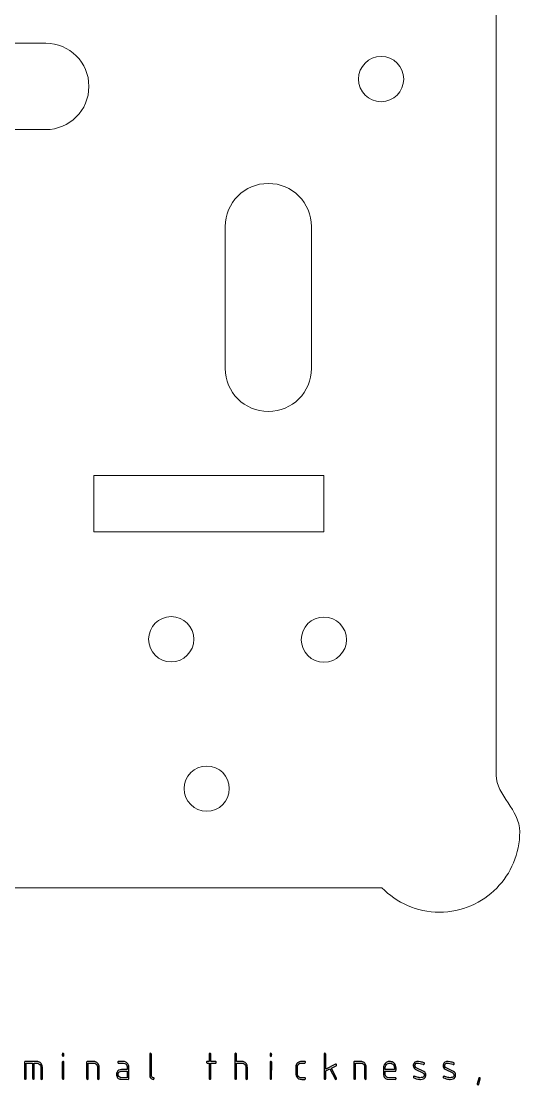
# Model space of a CAD drawing. Header units: inches. Extents: x -12 to 12, y -7.2 to 7.2.
# Drawn here: x 9.836 to 11.984, y -2.823 to 1.757 of the extents above; entities that cross this region are included whole.
import ezdxf

# ---------------------------------------------------------------- set-up
doc = ezdxf.new("R2010")
doc.units = ezdxf.units.IN
doc.header["$MEASUREMENT"] = 0
doc.layers.add('Layer 1', color=7, linetype='Continuous')

msp = doc.modelspace()

# ---------------------------------------------------------------- linework, layer by layer
at = {"layer": 'Layer 1', "lineweight": 20}
for points, knots in [([(8.3825, 6.4331), (8.3825, 6.4331), (7.3904, 5.441), (7.3904, 5.441), (7.3904, 5.441), (7.3904, 5.441), (7.3904, -0.9835), (7.3904, -0.9835), (7.3904, -0.9835), (7.3904, -0.9835), (8.2787, -1.8718), (8.2787, -1.8718), (8.2787, -1.8718), (8.332, -1.994), (8.454, -2.0796), (8.5959, -2.0796), (8.5959, -2.0796), (8.6928, -2.0796), (8.7803, -2.0397), (8.8431, -1.9755), (8.8431, -1.9755), (8.8431, -1.9755), (11.3898, -1.9749), (11.3898, -1.9749), (11.3898, -1.9749), (11.4526, -2.0395), (11.5404, -2.0796), (11.6375, -2.0796), (11.6375, -2.0796), (11.7342, -2.0796), (11.8215, -2.04), (11.8843, -1.9761), (11.8843, -1.9761), (11.9458, -1.9137), (11.9837, -1.828), (11.9837, -1.7335), (11.9837, -1.7335), (11.9837, -1.6381), (11.8831, -1.5776), (11.8826, -1.4892), (11.8826, -1.4892), (11.8826, -1.4892), (11.8825, -1.4891), (11.8825, -1.4891), (11.8825, -1.4891), (11.8825, -1.4891), (11.8825, 5.441), (11.8825, 5.441), (11.8825, 5.441), (11.8825, 5.441), (10.8903, 6.4331), (10.8903, 6.4331), (10.8903, 6.4331), (10.8903, 6.4331), (8.3825, 6.4331), (8.3825, 6.4331)], [0, 0, 0, 0, 0.066667, 0.066667, 0.066667, 0.066667, 0.133333, 0.133333, 0.133333, 0.133333, 0.2, 0.2, 0.2, 0.2, 0.266667, 0.266667, 0.266667, 0.266667, 0.333333, 0.333333, 0.333333, 0.333333, 0.4, 0.4, 0.4, 0.4, 0.466667, 0.466667, 0.466667, 0.466667, 0.533333, 0.533333, 0.533333, 0.533333, 0.6, 0.6, 0.6, 0.6, 0.666667, 0.666667, 0.666667, 0.666667, 0.733333, 0.733333, 0.733333, 0.733333, 0.8, 0.8, 0.8, 0.8, 0.866667, 0.866667, 0.866667, 0.866667, 1, 1, 1, 1]), ([(9.1454, 1.4765), (9.1454, 1.5795), (9.2285, 1.6625), (9.3315, 1.6625), (9.3315, 1.6625), (9.3315, 1.6625), (9.9415, 1.6625), (9.9415, 1.6625), (9.9415, 1.6625), (10.0445, 1.6625), (10.1276, 1.5795), (10.1276, 1.4765), (10.1276, 1.4765), (10.1276, 1.3735), (10.0445, 1.2905), (9.9415, 1.2905), (9.9415, 1.2905), (9.9415, 1.2905), (9.3315, 1.2905), (9.3315, 1.2905), (9.3315, 1.2905), (9.2285, 1.2905), (9.1454, 1.3735), (9.1454, 1.4765)], [0, 0, 0, 0, 0.142857, 0.142857, 0.142857, 0.142857, 0.285714, 0.285714, 0.285714, 0.285714, 0.428571, 0.428571, 0.428571, 0.428571, 0.571429, 0.571429, 0.571429, 0.571429, 0.714286, 0.714286, 0.714286, 0.714286, 1, 1, 1, 1]), ([(10.9006, 1.0585), (11.0036, 1.0585), (11.0867, 0.9754), (11.0867, 0.8724), (11.0867, 0.8724), (11.0867, 0.8724), (11.0867, 0.2623), (11.0867, 0.2623), (11.0867, 0.2623), (11.0867, 0.1593), (11.0036, 0.0763), (10.9006, 0.0763), (10.9006, 0.0763), (10.7976, 0.0763), (10.7146, 0.1593), (10.7146, 0.2623), (10.7146, 0.2623), (10.7146, 0.2623), (10.7146, 0.8724), (10.7146, 0.8724), (10.7146, 0.8724), (10.7146, 0.9754), (10.7976, 1.0585), (10.9006, 1.0585)], [0, 0, 0, 0, 0.142857, 0.142857, 0.142857, 0.142857, 0.285714, 0.285714, 0.285714, 0.285714, 0.428571, 0.428571, 0.428571, 0.428571, 0.571429, 0.571429, 0.571429, 0.571429, 0.714286, 0.714286, 0.714286, 0.714286, 1, 1, 1, 1]), ([(10.1484, -0.4419), (10.1484, -0.4419), (11.1404, -0.4419), (11.1404, -0.4419), (11.1404, -0.4419), (11.1404, -0.4419), (11.1404, -0.1997), (11.1404, -0.1997), (11.1404, -0.1997), (11.1404, -0.1997), (10.1484, -0.1997), (10.1484, -0.1997), (10.1484, -0.1997), (10.1484, -0.1997), (10.1484, -0.4419), (10.1484, -0.4419)], [0, 0, 0, 0, 0.2, 0.2, 0.2, 0.2, 0.4, 0.4, 0.4, 0.4, 0.6, 0.6, 0.6, 0.6, 1, 1, 1, 1])]:
    msp.add_open_spline(points, degree=3, knots=knots, dxfattribs=at)
at = {"layer": 'Layer 1', "lineweight": 15}
for points in [[(11.4839, 1.5079), (11.4839, 1.5618), (11.4402, 1.6054), (11.3866, 1.6054), (11.3866, 1.6054), (11.3326, 1.6054), (11.2891, 1.5618), (11.2891, 1.5079), (11.2891, 1.5079), (11.2891, 1.4542), (11.3326, 1.4106), (11.3866, 1.4106), (11.3866, 1.4106), (11.4402, 1.4106), (11.4839, 1.4542), (11.4839, 1.5079)], [(10.5797, -0.9044), (10.5797, -0.8506), (10.536, -0.807), (10.4822, -0.807), (10.4822, -0.807), (10.4284, -0.807), (10.3849, -0.8506), (10.3849, -0.9044), (10.3849, -0.9044), (10.3849, -0.9582), (10.4284, -1.0018), (10.4822, -1.0018), (10.4822, -1.0018), (10.536, -1.0018), (10.5797, -0.9582), (10.5797, -0.9044)], [(11.2375, -0.9062), (11.2375, -0.8523), (11.1938, -0.8088), (11.14, -0.8088), (11.14, -0.8088), (11.0862, -0.8088), (11.0427, -0.8523), (11.0427, -0.9062), (11.0427, -0.9062), (11.0427, -0.9599), (11.0862, -1.0035), (11.14, -1.0035), (11.14, -1.0035), (11.1938, -1.0035), (11.2375, -0.9599), (11.2375, -0.9062)], [(10.7326, -1.5478), (10.7326, -1.494), (10.6889, -1.4504), (10.6351, -1.4504), (10.6351, -1.4504), (10.5813, -1.4504), (10.5378, -1.494), (10.5378, -1.5478), (10.5378, -1.5478), (10.5378, -1.6015), (10.5813, -1.6451), (10.6351, -1.6451), (10.6351, -1.6451), (10.6889, -1.6451), (10.7326, -1.6016), (10.7326, -1.5478)]]:
    msp.add_open_spline(points, degree=3, knots=[0, 0, 0, 0, 0.2, 0.2, 0.2, 0.2, 0.4, 0.4, 0.4, 0.4, 0.6, 0.6, 0.6, 0.6, 1, 1, 1, 1], dxfattribs=at)
at = {"layer": 'Layer 1'}
for points, knots in [([(10.0198, -2.6895), (10.02, -2.6912), (10.0201, -2.6924), (10.0201, -2.6932), (10.0201, -2.6932), (10.02, -2.6943), (10.02, -2.6959), (10.02, -2.698), (10.02, -2.698), (10.0195, -2.6997), (10.0184, -2.7006), (10.0167, -2.7006), (10.0167, -2.7006), (10.016, -2.7006), (10.0153, -2.7004), (10.0147, -2.7001), (10.0147, -2.7001), (10.0137, -2.6991), (10.0131, -2.6976), (10.0131, -2.6954), (10.0131, -2.6954), (10.0131, -2.695), (10.0131, -2.6942), (10.0131, -2.693), (10.0131, -2.693), (10.0133, -2.6918), (10.0133, -2.6908), (10.0133, -2.69), (10.0133, -2.69), (10.0138, -2.6887), (10.0147, -2.6879), (10.0159, -2.6875), (10.0159, -2.6875), (10.0178, -2.6875), (10.0191, -2.6882), (10.0198, -2.6895)], [0, 0, 0, 0, 0.1, 0.1, 0.1, 0.1, 0.2, 0.2, 0.2, 0.2, 0.3, 0.3, 0.3, 0.3, 0.4, 0.4, 0.4, 0.4, 0.5, 0.5, 0.5, 0.5, 0.6, 0.6, 0.6, 0.6, 0.7, 0.7, 0.7, 0.7, 0.8, 0.8, 0.8, 0.8, 1, 1, 1, 1]), ([(10.3966, -2.6895), (10.3966, -2.6895), (10.3969, -2.6911), (10.3969, -2.6911), (10.3969, -2.6911), (10.3969, -2.6911), (10.3969, -2.7858), (10.3969, -2.7858), (10.3969, -2.7858), (10.3972, -2.7887), (10.3988, -2.7907), (10.4016, -2.7919), (10.4016, -2.7919), (10.402, -2.7922), (10.4033, -2.7925), (10.4053, -2.7927), (10.4053, -2.7927), (10.4069, -2.7929), (10.4079, -2.7936), (10.4082, -2.7948), (10.4082, -2.7948), (10.4084, -2.7955), (10.4086, -2.796), (10.4086, -2.7962), (10.4086, -2.7962), (10.4086, -2.7968), (10.4084, -2.7975), (10.4081, -2.7981), (10.4081, -2.7981), (10.4073, -2.799), (10.4065, -2.7995), (10.4055, -2.7997), (10.4055, -2.7997), (10.4002, -2.7997), (10.396, -2.7977), (10.3929, -2.7936), (10.3929, -2.7936), (10.3909, -2.791), (10.3899, -2.7872), (10.3899, -2.7825), (10.3899, -2.7825), (10.3899, -2.7825), (10.3899, -2.6903), (10.3899, -2.6903), (10.3899, -2.6903), (10.3902, -2.6889), (10.3912, -2.688), (10.3928, -2.6875), (10.3928, -2.6875), (10.3946, -2.6875), (10.3958, -2.6882), (10.3966, -2.6895)], [0, 0, 0, 0, 0.071429, 0.071429, 0.071429, 0.071429, 0.142857, 0.142857, 0.142857, 0.142857, 0.214286, 0.214286, 0.214286, 0.214286, 0.285714, 0.285714, 0.285714, 0.285714, 0.357143, 0.357143, 0.357143, 0.357143, 0.428571, 0.428571, 0.428571, 0.428571, 0.5, 0.5, 0.5, 0.5, 0.571429, 0.571429, 0.571429, 0.571429, 0.642857, 0.642857, 0.642857, 0.642857, 0.714286, 0.714286, 0.714286, 0.714286, 0.785714, 0.785714, 0.785714, 0.785714, 0.857143, 0.857143, 0.857143, 0.857143, 1, 1, 1, 1]), ([(10.6528, -2.6896), (10.6528, -2.6896), (10.6531, -2.6912), (10.6531, -2.6912), (10.6531, -2.6912), (10.6531, -2.6912), (10.6531, -2.7225), (10.6531, -2.7225), (10.6531, -2.7225), (10.6531, -2.7225), (10.6738, -2.7225), (10.6738, -2.7225), (10.6738, -2.7225), (10.6746, -2.7228), (10.6754, -2.7233), (10.676, -2.7243), (10.676, -2.7243), (10.6763, -2.725), (10.6763, -2.7255), (10.6763, -2.726), (10.6763, -2.726), (10.6763, -2.7276), (10.6756, -2.7288), (10.6739, -2.7295), (10.6739, -2.7295), (10.6739, -2.7295), (10.6531, -2.7295), (10.6531, -2.7295), (10.6531, -2.7295), (10.6531, -2.7295), (10.6531, -2.797), (10.6531, -2.797), (10.6531, -2.797), (10.6526, -2.7983), (10.6519, -2.7991), (10.651, -2.7994), (10.651, -2.7994), (10.6506, -2.7996), (10.6501, -2.7997), (10.6497, -2.7997), (10.6497, -2.7997), (10.6491, -2.7997), (10.6485, -2.7995), (10.6479, -2.7992), (10.6479, -2.7992), (10.6473, -2.7989), (10.6467, -2.7981), (10.6461, -2.797), (10.6461, -2.797), (10.6461, -2.797), (10.6461, -2.7295), (10.6461, -2.7295), (10.6461, -2.7295), (10.6461, -2.7295), (10.6366, -2.7295), (10.6366, -2.7295), (10.6366, -2.7295), (10.6356, -2.7291), (10.6349, -2.7285), (10.6346, -2.7277), (10.6346, -2.7277), (10.6346, -2.7277), (10.6346, -2.7262), (10.6346, -2.7262), (10.6346, -2.7262), (10.6346, -2.7249), (10.6349, -2.7239), (10.6355, -2.7232), (10.6355, -2.7232), (10.6355, -2.7232), (10.6371, -2.7225), (10.6371, -2.7225), (10.6371, -2.7225), (10.6371, -2.7225), (10.6461, -2.7225), (10.6461, -2.7225), (10.6461, -2.7225), (10.6461, -2.7225), (10.6461, -2.6903), (10.6461, -2.6903), (10.6461, -2.6903), (10.6464, -2.6889), (10.6473, -2.688), (10.6489, -2.6875), (10.6489, -2.6875), (10.6507, -2.6875), (10.652, -2.6882), (10.6528, -2.6896)], [0, 0, 0, 0, 0.043478, 0.043478, 0.043478, 0.043478, 0.086957, 0.086957, 0.086957, 0.086957, 0.130435, 0.130435, 0.130435, 0.130435, 0.173913, 0.173913, 0.173913, 0.173913, 0.217391, 0.217391, 0.217391, 0.217391, 0.26087, 0.26087, 0.26087, 0.26087, 0.304348, 0.304348, 0.304348, 0.304348, 0.347826, 0.347826, 0.347826, 0.347826, 0.391304, 0.391304, 0.391304, 0.391304, 0.434783, 0.434783, 0.434783, 0.434783, 0.478261, 0.478261, 0.478261, 0.478261, 0.521739, 0.521739, 0.521739, 0.521739, 0.565217, 0.565217, 0.565217, 0.565217, 0.608696, 0.608696, 0.608696, 0.608696, 0.652174, 0.652174, 0.652174, 0.652174, 0.695652, 0.695652, 0.695652, 0.695652, 0.73913, 0.73913, 0.73913, 0.73913, 0.782609, 0.782609, 0.782609, 0.782609, 0.826087, 0.826087, 0.826087, 0.826087, 0.869565, 0.869565, 0.869565, 0.869565, 0.913043, 0.913043, 0.913043, 0.913043, 1, 1, 1, 1]), ([(10.7633, -2.6896), (10.7633, -2.6896), (10.7636, -2.6909), (10.7636, -2.6909), (10.7636, -2.6909), (10.7636, -2.6909), (10.7636, -2.7225), (10.7636, -2.7225), (10.7636, -2.7225), (10.7636, -2.7225), (10.7891, -2.7225), (10.7891, -2.7225), (10.7891, -2.7225), (10.7934, -2.723), (10.7974, -2.7247), (10.8011, -2.7276), (10.8011, -2.7276), (10.8049, -2.7306), (10.8075, -2.7342), (10.8089, -2.7382), (10.8089, -2.7382), (10.8098, -2.7411), (10.8103, -2.7445), (10.8103, -2.7483), (10.8103, -2.7483), (10.8103, -2.7483), (10.8103, -2.7971), (10.8103, -2.7971), (10.8103, -2.7971), (10.81, -2.7988), (10.8088, -2.7997), (10.8067, -2.7997), (10.8067, -2.7997), (10.8063, -2.7997), (10.8059, -2.7996), (10.8054, -2.7994), (10.8054, -2.7994), (10.804, -2.799), (10.8033, -2.7975), (10.8033, -2.7951), (10.8033, -2.7951), (10.8033, -2.7951), (10.8033, -2.7933), (10.8033, -2.7933), (10.8033, -2.7933), (10.8033, -2.7933), (10.8033, -2.7444), (10.8033, -2.7444), (10.8033, -2.7444), (10.803, -2.7415), (10.8018, -2.7388), (10.7998, -2.7362), (10.7998, -2.7362), (10.7978, -2.7336), (10.7954, -2.7317), (10.7926, -2.7306), (10.7926, -2.7306), (10.7907, -2.7299), (10.7881, -2.7295), (10.7849, -2.7295), (10.7849, -2.7295), (10.7849, -2.7295), (10.7636, -2.7295), (10.7636, -2.7295), (10.7636, -2.7295), (10.7636, -2.7295), (10.7636, -2.7973), (10.7636, -2.7973), (10.7636, -2.7973), (10.7633, -2.7987), (10.7623, -2.7995), (10.7607, -2.7997), (10.7607, -2.7997), (10.7596, -2.7997), (10.7587, -2.7994), (10.7579, -2.7987), (10.7579, -2.7987), (10.7571, -2.798), (10.7566, -2.7962), (10.7566, -2.7933), (10.7566, -2.7933), (10.7566, -2.7933), (10.7566, -2.6903), (10.7566, -2.6903), (10.7566, -2.6903), (10.7569, -2.6893), (10.7574, -2.6885), (10.7584, -2.688), (10.7584, -2.688), (10.7589, -2.6877), (10.7594, -2.6875), (10.7601, -2.6875), (10.7601, -2.6875), (10.7615, -2.6875), (10.7626, -2.6882), (10.7633, -2.6896)], [0, 0, 0, 0, 0.04, 0.04, 0.04, 0.04, 0.08, 0.08, 0.08, 0.08, 0.12, 0.12, 0.12, 0.12, 0.16, 0.16, 0.16, 0.16, 0.2, 0.2, 0.2, 0.2, 0.24, 0.24, 0.24, 0.24, 0.28, 0.28, 0.28, 0.28, 0.32, 0.32, 0.32, 0.32, 0.36, 0.36, 0.36, 0.36, 0.4, 0.4, 0.4, 0.4, 0.44, 0.44, 0.44, 0.44, 0.48, 0.48, 0.48, 0.48, 0.52, 0.52, 0.52, 0.52, 0.56, 0.56, 0.56, 0.56, 0.6, 0.6, 0.6, 0.6, 0.64, 0.64, 0.64, 0.64, 0.68, 0.68, 0.68, 0.68, 0.72, 0.72, 0.72, 0.72, 0.76, 0.76, 0.76, 0.76, 0.8, 0.8, 0.8, 0.8, 0.84, 0.84, 0.84, 0.84, 0.88, 0.88, 0.88, 0.88, 0.92, 0.92, 0.92, 0.92, 1, 1, 1, 1]), ([(10.9148, -2.6895), (10.9149, -2.6912), (10.9151, -2.6924), (10.9151, -2.6932), (10.9151, -2.6932), (10.9149, -2.6943), (10.9149, -2.6959), (10.9149, -2.698), (10.9149, -2.698), (10.9144, -2.6997), (10.9133, -2.7006), (10.9116, -2.7006), (10.9116, -2.7006), (10.9109, -2.7006), (10.9102, -2.7004), (10.9096, -2.7001), (10.9096, -2.7001), (10.9086, -2.6991), (10.9081, -2.6976), (10.9081, -2.6954), (10.9081, -2.6954), (10.908, -2.695), (10.908, -2.6942), (10.9081, -2.693), (10.9081, -2.693), (10.9082, -2.6918), (10.9082, -2.6908), (10.9082, -2.69), (10.9082, -2.69), (10.9087, -2.6887), (10.9096, -2.6879), (10.9109, -2.6875), (10.9109, -2.6875), (10.9127, -2.6875), (10.914, -2.6882), (10.9148, -2.6895)], [0, 0, 0, 0, 0.1, 0.1, 0.1, 0.1, 0.2, 0.2, 0.2, 0.2, 0.3, 0.3, 0.3, 0.3, 0.4, 0.4, 0.4, 0.4, 0.5, 0.5, 0.5, 0.5, 0.6, 0.6, 0.6, 0.6, 0.7, 0.7, 0.7, 0.7, 0.8, 0.8, 0.8, 0.8, 1, 1, 1, 1]), ([(11.1476, -2.6894), (11.1476, -2.6894), (11.1479, -2.6907), (11.1479, -2.6907), (11.1479, -2.6907), (11.1479, -2.6907), (11.1479, -2.7553), (11.1479, -2.7553), (11.1479, -2.7553), (11.1479, -2.7553), (11.1903, -2.7343), (11.1903, -2.7343), (11.1903, -2.7343), (11.1918, -2.7343), (11.1929, -2.7346), (11.1936, -2.7353), (11.1936, -2.7353), (11.1943, -2.736), (11.1946, -2.737), (11.1946, -2.7382), (11.1946, -2.7382), (11.1944, -2.7395), (11.1939, -2.7404), (11.1931, -2.7408), (11.1931, -2.7408), (11.1931, -2.7408), (11.1726, -2.7512), (11.1726, -2.7512), (11.1726, -2.7512), (11.1726, -2.7512), (11.1946, -2.7954), (11.1946, -2.7954), (11.1946, -2.7954), (11.1946, -2.7969), (11.1943, -2.798), (11.1936, -2.7987), (11.1936, -2.7987), (11.1929, -2.7994), (11.1919, -2.7997), (11.1906, -2.7997), (11.1906, -2.7997), (11.1894, -2.7995), (11.1885, -2.799), (11.1881, -2.7981), (11.1881, -2.7981), (11.1881, -2.7981), (11.1663, -2.7542), (11.1663, -2.7542), (11.1663, -2.7542), (11.1663, -2.7542), (11.1479, -2.7635), (11.1479, -2.7635), (11.1479, -2.7635), (11.1479, -2.7635), (11.1479, -2.7971), (11.1479, -2.7971), (11.1479, -2.7971), (11.1478, -2.7978), (11.1473, -2.7985), (11.1463, -2.7992), (11.1463, -2.7992), (11.1457, -2.7995), (11.145, -2.7997), (11.1442, -2.7997), (11.1442, -2.7997), (11.1439, -2.7997), (11.1435, -2.7996), (11.1431, -2.7994), (11.1431, -2.7994), (11.1416, -2.7988), (11.1409, -2.7968), (11.1409, -2.7933), (11.1409, -2.7933), (11.1409, -2.7933), (11.1409, -2.6903), (11.1409, -2.6903), (11.1409, -2.6903), (11.1411, -2.6893), (11.1417, -2.6885), (11.1427, -2.688), (11.1427, -2.688), (11.1431, -2.6877), (11.1437, -2.6875), (11.1443, -2.6875), (11.1443, -2.6875), (11.1458, -2.6875), (11.1469, -2.6882), (11.1476, -2.6894)], [0, 0, 0, 0, 0.043478, 0.043478, 0.043478, 0.043478, 0.086957, 0.086957, 0.086957, 0.086957, 0.130435, 0.130435, 0.130435, 0.130435, 0.173913, 0.173913, 0.173913, 0.173913, 0.217391, 0.217391, 0.217391, 0.217391, 0.26087, 0.26087, 0.26087, 0.26087, 0.304348, 0.304348, 0.304348, 0.304348, 0.347826, 0.347826, 0.347826, 0.347826, 0.391304, 0.391304, 0.391304, 0.391304, 0.434783, 0.434783, 0.434783, 0.434783, 0.478261, 0.478261, 0.478261, 0.478261, 0.521739, 0.521739, 0.521739, 0.521739, 0.565217, 0.565217, 0.565217, 0.565217, 0.608696, 0.608696, 0.608696, 0.608696, 0.652174, 0.652174, 0.652174, 0.652174, 0.695652, 0.695652, 0.695652, 0.695652, 0.73913, 0.73913, 0.73913, 0.73913, 0.782609, 0.782609, 0.782609, 0.782609, 0.826087, 0.826087, 0.826087, 0.826087, 0.869565, 0.869565, 0.869565, 0.869565, 0.913043, 0.913043, 0.913043, 0.913043, 1, 1, 1, 1]), ([(9.905, -2.7227), (9.9093, -2.7227), (9.9133, -2.7241), (9.9171, -2.7269), (9.9171, -2.7269), (9.9209, -2.7298), (9.9236, -2.7333), (9.9253, -2.7374), (9.9253, -2.7374), (9.9265, -2.7403), (9.9271, -2.7435), (9.9271, -2.7471), (9.9271, -2.7471), (9.9271, -2.7471), (9.9271, -2.797), (9.9271, -2.797), (9.9271, -2.797), (9.9264, -2.7988), (9.9252, -2.7997), (9.9234, -2.7997), (9.9234, -2.7997), (9.9216, -2.7997), (9.9206, -2.799), (9.9204, -2.7976), (9.9204, -2.7976), (9.9204, -2.7976), (9.9201, -2.7959), (9.9201, -2.7959), (9.9201, -2.7959), (9.9201, -2.7959), (9.9201, -2.7448), (9.9201, -2.7448), (9.9201, -2.7448), (9.9201, -2.7417), (9.9188, -2.7387), (9.9164, -2.7359), (9.9164, -2.7359), (9.9139, -2.7331), (9.9111, -2.7313), (9.9079, -2.7305), (9.9079, -2.7305), (9.9061, -2.73), (9.9038, -2.7297), (9.9012, -2.7297), (9.9012, -2.7297), (9.9005, -2.7297), (9.8995, -2.7297), (9.8981, -2.7297), (9.8981, -2.7297), (9.8968, -2.7297), (9.8957, -2.7297), (9.895, -2.7297), (9.895, -2.7297), (9.8938, -2.7297), (9.8929, -2.7297), (9.8922, -2.7297), (9.8922, -2.7297), (9.8922, -2.7297), (9.8922, -2.7975), (9.8922, -2.7975), (9.8922, -2.7975), (9.8917, -2.7988), (9.8907, -2.7995), (9.8893, -2.7997), (9.8893, -2.7997), (9.888, -2.7997), (9.887, -2.7994), (9.8863, -2.7987), (9.8863, -2.7987), (9.8856, -2.7981), (9.8852, -2.7969), (9.8852, -2.7952), (9.8852, -2.7952), (9.8852, -2.7952), (9.8852, -2.7297), (9.8852, -2.7297), (9.8852, -2.7297), (9.8852, -2.7297), (9.8571, -2.7297), (9.8571, -2.7297), (9.8571, -2.7297), (9.8571, -2.7297), (9.8571, -2.797), (9.8571, -2.797), (9.8571, -2.797), (9.8568, -2.7981), (9.8563, -2.7989), (9.8553, -2.7992), (9.8553, -2.7992), (9.8548, -2.7995), (9.8542, -2.7997), (9.8536, -2.7997), (9.8536, -2.7997), (9.852, -2.7997), (9.8509, -2.799), (9.8504, -2.7976), (9.8504, -2.7976), (9.8504, -2.7976), (9.8501, -2.7959), (9.8501, -2.7959), (9.8501, -2.7959), (9.8501, -2.7959), (9.8501, -2.7251), (9.8501, -2.7251), (9.8501, -2.7251), (9.8507, -2.7235), (9.8517, -2.7227), (9.8531, -2.7227), (9.8531, -2.7227), (9.8531, -2.7227), (9.905, -2.7227), (9.905, -2.7227)], [0, 0, 0, 0, 0.034483, 0.034483, 0.034483, 0.034483, 0.068966, 0.068966, 0.068966, 0.068966, 0.103448, 0.103448, 0.103448, 0.103448, 0.137931, 0.137931, 0.137931, 0.137931, 0.172414, 0.172414, 0.172414, 0.172414, 0.206897, 0.206897, 0.206897, 0.206897, 0.241379, 0.241379, 0.241379, 0.241379, 0.275862, 0.275862, 0.275862, 0.275862, 0.310345, 0.310345, 0.310345, 0.310345, 0.344828, 0.344828, 0.344828, 0.344828, 0.37931, 0.37931, 0.37931, 0.37931, 0.413793, 0.413793, 0.413793, 0.413793, 0.448276, 0.448276, 0.448276, 0.448276, 0.482759, 0.482759, 0.482759, 0.482759, 0.517241, 0.517241, 0.517241, 0.517241, 0.551724, 0.551724, 0.551724, 0.551724, 0.586207, 0.586207, 0.586207, 0.586207, 0.62069, 0.62069, 0.62069, 0.62069, 0.655172, 0.655172, 0.655172, 0.655172, 0.689655, 0.689655, 0.689655, 0.689655, 0.724138, 0.724138, 0.724138, 0.724138, 0.758621, 0.758621, 0.758621, 0.758621, 0.793103, 0.793103, 0.793103, 0.793103, 0.827586, 0.827586, 0.827586, 0.827586, 0.862069, 0.862069, 0.862069, 0.862069, 0.896552, 0.896552, 0.896552, 0.896552, 0.931034, 0.931034, 0.931034, 0.931034, 1, 1, 1, 1]), ([(10.0197, -2.7241), (10.0197, -2.7241), (10.0201, -2.7254), (10.0201, -2.7254), (10.0201, -2.7254), (10.0201, -2.7254), (10.02, -2.7971), (10.02, -2.7971), (10.02, -2.7971), (10.0199, -2.7978), (10.0193, -2.7985), (10.0184, -2.7992), (10.0184, -2.7992), (10.0178, -2.7995), (10.0171, -2.7997), (10.0165, -2.7997), (10.0165, -2.7997), (10.0161, -2.7997), (10.0156, -2.7996), (10.0152, -2.7994), (10.0152, -2.7994), (10.0138, -2.799), (10.0131, -2.7975), (10.0131, -2.7951), (10.0131, -2.7951), (10.0131, -2.7951), (10.0131, -2.7253), (10.0131, -2.7253), (10.0131, -2.7253), (10.0134, -2.7242), (10.014, -2.7234), (10.0151, -2.7229), (10.0151, -2.7229), (10.0157, -2.7226), (10.0162, -2.7225), (10.0165, -2.7225), (10.0165, -2.7225), (10.0181, -2.7228), (10.0191, -2.7233), (10.0197, -2.7241)], [0, 0, 0, 0, 0.090909, 0.090909, 0.090909, 0.090909, 0.181818, 0.181818, 0.181818, 0.181818, 0.272727, 0.272727, 0.272727, 0.272727, 0.363636, 0.363636, 0.363636, 0.363636, 0.454545, 0.454545, 0.454545, 0.454545, 0.545455, 0.545455, 0.545455, 0.545455, 0.636364, 0.636364, 0.636364, 0.636364, 0.727273, 0.727273, 0.727273, 0.727273, 0.818182, 0.818182, 0.818182, 0.818182, 1, 1, 1, 1]), ([(10.1495, -2.7227), (10.1539, -2.7227), (10.158, -2.7242), (10.162, -2.7273), (10.162, -2.7273), (10.1659, -2.7303), (10.1686, -2.734), (10.1701, -2.7383), (10.1701, -2.7383), (10.1711, -2.7411), (10.1716, -2.7445), (10.1716, -2.7484), (10.1716, -2.7484), (10.1716, -2.7484), (10.1716, -2.7971), (10.1716, -2.7971), (10.1716, -2.7971), (10.1712, -2.7988), (10.17, -2.7997), (10.168, -2.7997), (10.168, -2.7997), (10.1675, -2.7997), (10.1671, -2.7996), (10.1667, -2.7994), (10.1667, -2.7994), (10.1653, -2.799), (10.1646, -2.7975), (10.1646, -2.7951), (10.1646, -2.7951), (10.1646, -2.7951), (10.1646, -2.7933), (10.1646, -2.7933), (10.1646, -2.7933), (10.1646, -2.7933), (10.1646, -2.7444), (10.1646, -2.7444), (10.1646, -2.7444), (10.1643, -2.7415), (10.1631, -2.7388), (10.161, -2.7362), (10.161, -2.7362), (10.159, -2.7336), (10.1566, -2.7317), (10.1538, -2.7306), (10.1538, -2.7306), (10.1519, -2.7299), (10.1494, -2.7295), (10.1462, -2.7295), (10.1462, -2.7295), (10.1462, -2.7295), (10.1249, -2.7295), (10.1249, -2.7295), (10.1249, -2.7295), (10.1249, -2.7295), (10.1249, -2.7973), (10.1249, -2.7973), (10.1249, -2.7973), (10.1246, -2.7987), (10.1236, -2.7995), (10.122, -2.7997), (10.122, -2.7997), (10.1209, -2.7997), (10.1199, -2.7994), (10.1191, -2.7987), (10.1191, -2.7987), (10.1183, -2.798), (10.1179, -2.7962), (10.1179, -2.7933), (10.1179, -2.7933), (10.1179, -2.7933), (10.1179, -2.7253), (10.1179, -2.7253), (10.1179, -2.7253), (10.1181, -2.7242), (10.1188, -2.7234), (10.1198, -2.7229), (10.1198, -2.7229), (10.1198, -2.7229), (10.1209, -2.7225), (10.1209, -2.7225), (10.1209, -2.7225), (10.1209, -2.7225), (10.1495, -2.7227), (10.1495, -2.7227)], [0, 0, 0, 0, 0.045455, 0.045455, 0.045455, 0.045455, 0.090909, 0.090909, 0.090909, 0.090909, 0.136364, 0.136364, 0.136364, 0.136364, 0.181818, 0.181818, 0.181818, 0.181818, 0.227273, 0.227273, 0.227273, 0.227273, 0.272727, 0.272727, 0.272727, 0.272727, 0.318182, 0.318182, 0.318182, 0.318182, 0.363636, 0.363636, 0.363636, 0.363636, 0.409091, 0.409091, 0.409091, 0.409091, 0.454545, 0.454545, 0.454545, 0.454545, 0.5, 0.5, 0.5, 0.5, 0.545455, 0.545455, 0.545455, 0.545455, 0.590909, 0.590909, 0.590909, 0.590909, 0.636364, 0.636364, 0.636364, 0.636364, 0.681818, 0.681818, 0.681818, 0.681818, 0.727273, 0.727273, 0.727273, 0.727273, 0.772727, 0.772727, 0.772727, 0.772727, 0.818182, 0.818182, 0.818182, 0.818182, 0.863636, 0.863636, 0.863636, 0.863636, 0.909091, 0.909091, 0.909091, 0.909091, 1, 1, 1, 1]), ([(10.2777, -2.7227), (10.2822, -2.7227), (10.2864, -2.7243), (10.2903, -2.7275), (10.2903, -2.7275), (10.2942, -2.7307), (10.2968, -2.7345), (10.2982, -2.739), (10.2982, -2.739), (10.2991, -2.7416), (10.2995, -2.7448), (10.2995, -2.7484), (10.2995, -2.7484), (10.2995, -2.7484), (10.2995, -2.7971), (10.2995, -2.7971), (10.2995, -2.7971), (10.2992, -2.7981), (10.2986, -2.7988), (10.2977, -2.7994), (10.2977, -2.7994), (10.2977, -2.7994), (10.2964, -2.7997), (10.2964, -2.7997), (10.2964, -2.7997), (10.2964, -2.7997), (10.2648, -2.7995), (10.2648, -2.7995), (10.2648, -2.7995), (10.2594, -2.799), (10.255, -2.7967), (10.2514, -2.7927), (10.2514, -2.7927), (10.2478, -2.7886), (10.246, -2.784), (10.246, -2.7786), (10.246, -2.7786), (10.246, -2.7748), (10.2469, -2.7713), (10.2488, -2.7681), (10.2488, -2.7681), (10.253, -2.7612), (10.2592, -2.7577), (10.2675, -2.7577), (10.2675, -2.7577), (10.2675, -2.7577), (10.2925, -2.7577), (10.2925, -2.7577), (10.2925, -2.7577), (10.2925, -2.7577), (10.2925, -2.7493), (10.2925, -2.7493), (10.2925, -2.7493), (10.2925, -2.7425), (10.2908, -2.7376), (10.2875, -2.7346), (10.2875, -2.7346), (10.2839, -2.7313), (10.2803, -2.7297), (10.2766, -2.7297), (10.2766, -2.7297), (10.2766, -2.7297), (10.2544, -2.7297), (10.2544, -2.7297), (10.2544, -2.7297), (10.2535, -2.7294), (10.2528, -2.7288), (10.2524, -2.7281), (10.2524, -2.7281), (10.2521, -2.7273), (10.2519, -2.7267), (10.2519, -2.7263), (10.2519, -2.7263), (10.2519, -2.7253), (10.2521, -2.7245), (10.2527, -2.7237), (10.2527, -2.7237), (10.2532, -2.7233), (10.254, -2.7229), (10.2551, -2.7227), (10.2551, -2.7227), (10.2551, -2.7227), (10.2777, -2.7227), (10.2777, -2.7227)], [0, 0, 0, 0, 0.045455, 0.045455, 0.045455, 0.045455, 0.090909, 0.090909, 0.090909, 0.090909, 0.136364, 0.136364, 0.136364, 0.136364, 0.181818, 0.181818, 0.181818, 0.181818, 0.227273, 0.227273, 0.227273, 0.227273, 0.272727, 0.272727, 0.272727, 0.272727, 0.318182, 0.318182, 0.318182, 0.318182, 0.363636, 0.363636, 0.363636, 0.363636, 0.409091, 0.409091, 0.409091, 0.409091, 0.454545, 0.454545, 0.454545, 0.454545, 0.5, 0.5, 0.5, 0.5, 0.545455, 0.545455, 0.545455, 0.545455, 0.590909, 0.590909, 0.590909, 0.590909, 0.636364, 0.636364, 0.636364, 0.636364, 0.681818, 0.681818, 0.681818, 0.681818, 0.727273, 0.727273, 0.727273, 0.727273, 0.772727, 0.772727, 0.772727, 0.772727, 0.818182, 0.818182, 0.818182, 0.818182, 0.863636, 0.863636, 0.863636, 0.863636, 0.909091, 0.909091, 0.909091, 0.909091, 1, 1, 1, 1]), ([(10.9146, -2.7241), (10.9146, -2.7241), (10.9151, -2.7254), (10.9151, -2.7254), (10.9151, -2.7254), (10.9151, -2.7254), (10.9149, -2.7971), (10.9149, -2.7971), (10.9149, -2.7971), (10.9148, -2.7978), (10.9143, -2.7985), (10.9133, -2.7992), (10.9133, -2.7992), (10.9127, -2.7995), (10.912, -2.7997), (10.9114, -2.7997), (10.9114, -2.7997), (10.911, -2.7997), (10.9106, -2.7996), (10.9101, -2.7994), (10.9101, -2.7994), (10.9088, -2.799), (10.9081, -2.7975), (10.9081, -2.7951), (10.9081, -2.7951), (10.9081, -2.7951), (10.9081, -2.7253), (10.9081, -2.7253), (10.9081, -2.7253), (10.9083, -2.7242), (10.9089, -2.7234), (10.91, -2.7229), (10.91, -2.7229), (10.9106, -2.7226), (10.9111, -2.7225), (10.9114, -2.7225), (10.9114, -2.7225), (10.913, -2.7228), (10.9141, -2.7233), (10.9146, -2.7241)], [0, 0, 0, 0, 0.090909, 0.090909, 0.090909, 0.090909, 0.181818, 0.181818, 0.181818, 0.181818, 0.272727, 0.272727, 0.272727, 0.272727, 0.363636, 0.363636, 0.363636, 0.363636, 0.454545, 0.454545, 0.454545, 0.454545, 0.545455, 0.545455, 0.545455, 0.545455, 0.636364, 0.636364, 0.636364, 0.636364, 0.727273, 0.727273, 0.727273, 0.727273, 0.818182, 0.818182, 0.818182, 0.818182, 1, 1, 1, 1]), ([(11.058, -2.7225), (11.0589, -2.7228), (11.0596, -2.7233), (11.0603, -2.7243), (11.0603, -2.7243), (11.0605, -2.725), (11.0606, -2.7255), (11.0606, -2.726), (11.0606, -2.726), (11.0606, -2.7276), (11.0598, -2.7288), (11.0582, -2.7295), (11.0582, -2.7295), (11.0582, -2.7295), (11.0407, -2.7295), (11.0407, -2.7295), (11.0407, -2.7295), (11.0378, -2.7295), (11.035, -2.7306), (11.0323, -2.7329), (11.0323, -2.7329), (11.0297, -2.7351), (11.0278, -2.7377), (11.0268, -2.7406), (11.0268, -2.7406), (11.0268, -2.7406), (11.0258, -2.7448), (11.0258, -2.7448), (11.0258, -2.7448), (11.0258, -2.7448), (11.0258, -2.778), (11.0258, -2.778), (11.0258, -2.778), (11.0261, -2.781), (11.0274, -2.7838), (11.0295, -2.7865), (11.0295, -2.7865), (11.0316, -2.7893), (11.0341, -2.791), (11.0368, -2.7917), (11.0368, -2.7917), (11.0368, -2.7917), (11.0405, -2.7927), (11.0405, -2.7927), (11.0405, -2.7927), (11.0405, -2.7927), (11.058, -2.7927), (11.058, -2.7927), (11.058, -2.7927), (11.0589, -2.7929), (11.0596, -2.7935), (11.0603, -2.7945), (11.0603, -2.7945), (11.0605, -2.7951), (11.0606, -2.7957), (11.0606, -2.7963), (11.0606, -2.7963), (11.0606, -2.7966), (11.0605, -2.7972), (11.0603, -2.7981), (11.0603, -2.7981), (11.0601, -2.7985), (11.0594, -2.7991), (11.0582, -2.7997), (11.0582, -2.7997), (11.0574, -2.7997), (11.0564, -2.7997), (11.0552, -2.7997), (11.0552, -2.7997), (11.054, -2.7997), (11.0522, -2.7997), (11.0498, -2.7997), (11.0498, -2.7997), (11.0474, -2.7997), (11.0456, -2.7997), (11.0445, -2.7997), (11.0445, -2.7997), (11.0393, -2.7997), (11.0349, -2.7987), (11.0313, -2.7968), (11.0313, -2.7968), (11.024, -2.7928), (11.0199, -2.7868), (11.0188, -2.7789), (11.0188, -2.7789), (11.0188, -2.7789), (11.0188, -2.7697), (11.0188, -2.7697), (11.0188, -2.7697), (11.0188, -2.7697), (11.0188, -2.744), (11.0188, -2.744), (11.0188, -2.744), (11.0188, -2.7397), (11.0204, -2.7356), (11.0236, -2.7318), (11.0236, -2.7318), (11.0268, -2.728), (11.0305, -2.7254), (11.0348, -2.724), (11.0348, -2.724), (11.0378, -2.723), (11.0416, -2.7225), (11.0459, -2.7225), (11.0459, -2.7225), (11.0471, -2.7225), (11.0488, -2.7225), (11.051, -2.7225), (11.051, -2.7225), (11.0533, -2.7225), (11.0549, -2.7225), (11.056, -2.7225), (11.056, -2.7225), (11.056, -2.7225), (11.058, -2.7225), (11.058, -2.7225)], [0, 0, 0, 0, 0.033333, 0.033333, 0.033333, 0.033333, 0.066667, 0.066667, 0.066667, 0.066667, 0.1, 0.1, 0.1, 0.1, 0.133333, 0.133333, 0.133333, 0.133333, 0.166667, 0.166667, 0.166667, 0.166667, 0.2, 0.2, 0.2, 0.2, 0.233333, 0.233333, 0.233333, 0.233333, 0.266667, 0.266667, 0.266667, 0.266667, 0.3, 0.3, 0.3, 0.3, 0.333333, 0.333333, 0.333333, 0.333333, 0.366667, 0.366667, 0.366667, 0.366667, 0.4, 0.4, 0.4, 0.4, 0.433333, 0.433333, 0.433333, 0.433333, 0.466667, 0.466667, 0.466667, 0.466667, 0.5, 0.5, 0.5, 0.5, 0.533333, 0.533333, 0.533333, 0.533333, 0.566667, 0.566667, 0.566667, 0.566667, 0.6, 0.6, 0.6, 0.6, 0.633333, 0.633333, 0.633333, 0.633333, 0.666667, 0.666667, 0.666667, 0.666667, 0.7, 0.7, 0.7, 0.7, 0.733333, 0.733333, 0.733333, 0.733333, 0.766667, 0.766667, 0.766667, 0.766667, 0.8, 0.8, 0.8, 0.8, 0.833333, 0.833333, 0.833333, 0.833333, 0.866667, 0.866667, 0.866667, 0.866667, 0.9, 0.9, 0.9, 0.9, 0.933333, 0.933333, 0.933333, 0.933333, 1, 1, 1, 1]), ([(11.3006, -2.7227), (11.305, -2.7227), (11.3091, -2.7242), (11.3131, -2.7273), (11.3131, -2.7273), (11.317, -2.7303), (11.3197, -2.734), (11.3212, -2.7383), (11.3212, -2.7383), (11.3222, -2.7411), (11.3226, -2.7445), (11.3226, -2.7484), (11.3226, -2.7484), (11.3226, -2.7484), (11.3226, -2.7971), (11.3226, -2.7971), (11.3226, -2.7971), (11.3223, -2.7988), (11.3211, -2.7997), (11.3191, -2.7997), (11.3191, -2.7997), (11.3186, -2.7997), (11.3182, -2.7996), (11.3178, -2.7994), (11.3178, -2.7994), (11.3163, -2.799), (11.3156, -2.7975), (11.3156, -2.7951), (11.3156, -2.7951), (11.3156, -2.7951), (11.3156, -2.7933), (11.3156, -2.7933), (11.3156, -2.7933), (11.3156, -2.7933), (11.3156, -2.7444), (11.3156, -2.7444), (11.3156, -2.7444), (11.3153, -2.7415), (11.3141, -2.7388), (11.3121, -2.7362), (11.3121, -2.7362), (11.3101, -2.7336), (11.3077, -2.7317), (11.3049, -2.7306), (11.3049, -2.7306), (11.303, -2.7299), (11.3004, -2.7295), (11.2973, -2.7295), (11.2973, -2.7295), (11.2973, -2.7295), (11.276, -2.7295), (11.276, -2.7295), (11.276, -2.7295), (11.276, -2.7295), (11.276, -2.7973), (11.276, -2.7973), (11.276, -2.7973), (11.2756, -2.7987), (11.2747, -2.7995), (11.2731, -2.7997), (11.2731, -2.7997), (11.2719, -2.7997), (11.271, -2.7994), (11.2702, -2.7987), (11.2702, -2.7987), (11.2694, -2.798), (11.269, -2.7962), (11.269, -2.7933), (11.269, -2.7933), (11.269, -2.7933), (11.269, -2.7253), (11.269, -2.7253), (11.269, -2.7253), (11.2692, -2.7242), (11.2698, -2.7234), (11.2709, -2.7229), (11.2709, -2.7229), (11.2709, -2.7229), (11.272, -2.7225), (11.272, -2.7225), (11.272, -2.7225), (11.272, -2.7225), (11.3006, -2.7227), (11.3006, -2.7227)], [0, 0, 0, 0, 0.045455, 0.045455, 0.045455, 0.045455, 0.090909, 0.090909, 0.090909, 0.090909, 0.136364, 0.136364, 0.136364, 0.136364, 0.181818, 0.181818, 0.181818, 0.181818, 0.227273, 0.227273, 0.227273, 0.227273, 0.272727, 0.272727, 0.272727, 0.272727, 0.318182, 0.318182, 0.318182, 0.318182, 0.363636, 0.363636, 0.363636, 0.363636, 0.409091, 0.409091, 0.409091, 0.409091, 0.454545, 0.454545, 0.454545, 0.454545, 0.5, 0.5, 0.5, 0.5, 0.545455, 0.545455, 0.545455, 0.545455, 0.590909, 0.590909, 0.590909, 0.590909, 0.636364, 0.636364, 0.636364, 0.636364, 0.681818, 0.681818, 0.681818, 0.681818, 0.727273, 0.727273, 0.727273, 0.727273, 0.772727, 0.772727, 0.772727, 0.772727, 0.818182, 0.818182, 0.818182, 0.818182, 0.863636, 0.863636, 0.863636, 0.863636, 0.909091, 0.909091, 0.909091, 0.909091, 1, 1, 1, 1]), ([(11.4488, -2.7388), (11.4501, -2.7421), (11.4508, -2.7462), (11.4508, -2.7511), (11.4508, -2.7511), (11.4508, -2.752), (11.4508, -2.7534), (11.4506, -2.7553), (11.4506, -2.7553), (11.4507, -2.7571), (11.4507, -2.7585), (11.4507, -2.7594), (11.4507, -2.7594), (11.4507, -2.7594), (11.4506, -2.7618), (11.4506, -2.7618), (11.4506, -2.7618), (11.4504, -2.763), (11.45, -2.7638), (11.4492, -2.7642), (11.4492, -2.7642), (11.4492, -2.7642), (11.4476, -2.7647), (11.4476, -2.7647), (11.4476, -2.7647), (11.4476, -2.7647), (11.4042, -2.7647), (11.4042, -2.7647), (11.4042, -2.7647), (11.4042, -2.7647), (11.4042, -2.7676), (11.4042, -2.7676), (11.4042, -2.7676), (11.4042, -2.7684), (11.4042, -2.7698), (11.4042, -2.7718), (11.4042, -2.7718), (11.4042, -2.7738), (11.4042, -2.7753), (11.4042, -2.7762), (11.4042, -2.7762), (11.4042, -2.7816), (11.4056, -2.7856), (11.4083, -2.7884), (11.4083, -2.7884), (11.4111, -2.7911), (11.4142, -2.7925), (11.4177, -2.7925), (11.4177, -2.7925), (11.4177, -2.7925), (11.4481, -2.7925), (11.4481, -2.7925), (11.4481, -2.7925), (11.4491, -2.7928), (11.4498, -2.7933), (11.4502, -2.7941), (11.4502, -2.7941), (11.4506, -2.7949), (11.4508, -2.7956), (11.4508, -2.7963), (11.4508, -2.7963), (11.4508, -2.7965), (11.4507, -2.7969), (11.4505, -2.7976), (11.4505, -2.7976), (11.45, -2.7987), (11.4494, -2.7993), (11.4488, -2.7994), (11.4488, -2.7994), (11.4488, -2.7994), (11.447, -2.7997), (11.447, -2.7997), (11.447, -2.7997), (11.447, -2.7997), (11.4159, -2.7995), (11.4159, -2.7995), (11.4159, -2.7995), (11.4108, -2.7991), (11.4064, -2.7969), (11.4027, -2.793), (11.4027, -2.793), (11.3991, -2.789), (11.3972, -2.7846), (11.3972, -2.7796), (11.3972, -2.7796), (11.3972, -2.7796), (11.3972, -2.7475), (11.3972, -2.7475), (11.3972, -2.7475), (11.3972, -2.7431), (11.3986, -2.739), (11.4012, -2.735), (11.4012, -2.735), (11.4039, -2.7311), (11.4073, -2.7279), (11.4116, -2.7256), (11.4116, -2.7256), (11.4151, -2.7236), (11.4192, -2.7227), (11.4239, -2.7227), (11.4239, -2.7227), (11.429, -2.7227), (11.4336, -2.724), (11.4379, -2.7265), (11.4379, -2.7265), (11.4427, -2.7294), (11.4463, -2.7335), (11.4488, -2.7388)], [0, 0, 0, 0, 0.035714, 0.035714, 0.035714, 0.035714, 0.071429, 0.071429, 0.071429, 0.071429, 0.107143, 0.107143, 0.107143, 0.107143, 0.142857, 0.142857, 0.142857, 0.142857, 0.178571, 0.178571, 0.178571, 0.178571, 0.214286, 0.214286, 0.214286, 0.214286, 0.25, 0.25, 0.25, 0.25, 0.285714, 0.285714, 0.285714, 0.285714, 0.321429, 0.321429, 0.321429, 0.321429, 0.357143, 0.357143, 0.357143, 0.357143, 0.392857, 0.392857, 0.392857, 0.392857, 0.428571, 0.428571, 0.428571, 0.428571, 0.464286, 0.464286, 0.464286, 0.464286, 0.5, 0.5, 0.5, 0.5, 0.535714, 0.535714, 0.535714, 0.535714, 0.571429, 0.571429, 0.571429, 0.571429, 0.607143, 0.607143, 0.607143, 0.607143, 0.642857, 0.642857, 0.642857, 0.642857, 0.678571, 0.678571, 0.678571, 0.678571, 0.714286, 0.714286, 0.714286, 0.714286, 0.75, 0.75, 0.75, 0.75, 0.785714, 0.785714, 0.785714, 0.785714, 0.821429, 0.821429, 0.821429, 0.821429, 0.857143, 0.857143, 0.857143, 0.857143, 0.892857, 0.892857, 0.892857, 0.892857, 0.928571, 0.928571, 0.928571, 0.928571, 1, 1, 1, 1]), ([(11.4421, -2.7417), (11.4395, -2.736), (11.4356, -2.7324), (11.4303, -2.7307), (11.4303, -2.7307), (11.4283, -2.73), (11.4262, -2.7297), (11.4241, -2.7297), (11.4241, -2.7297), (11.4185, -2.7297), (11.4136, -2.7318), (11.4096, -2.7361), (11.4096, -2.7361), (11.406, -2.74), (11.4042, -2.7456), (11.4042, -2.7532), (11.4042, -2.7532), (11.4042, -2.7551), (11.4043, -2.7566), (11.4044, -2.7577), (11.4044, -2.7577), (11.4044, -2.7577), (11.4436, -2.7577), (11.4436, -2.7577), (11.4436, -2.7577), (11.4436, -2.7577), (11.4436, -2.7503), (11.4436, -2.7503), (11.4436, -2.7503), (11.4436, -2.7469), (11.4431, -2.744), (11.4421, -2.7417)], [0, 0, 0, 0, 0.111111, 0.111111, 0.111111, 0.111111, 0.222222, 0.222222, 0.222222, 0.222222, 0.333333, 0.333333, 0.333333, 0.333333, 0.444444, 0.444444, 0.444444, 0.444444, 0.555556, 0.555556, 0.555556, 0.555556, 0.666667, 0.666667, 0.666667, 0.666667, 0.777778, 0.777778, 0.777778, 0.777778, 1, 1, 1, 1]), ([(11.5714, -2.729), (11.5726, -2.7296), (11.5731, -2.7306), (11.5731, -2.732), (11.5731, -2.732), (11.5729, -2.7335), (11.5723, -2.7346), (11.5712, -2.7354), (11.5712, -2.7354), (11.5709, -2.7355), (11.5704, -2.7355), (11.5698, -2.7355), (11.5698, -2.7355), (11.5689, -2.7355), (11.5681, -2.7354), (11.5674, -2.735), (11.5674, -2.735), (11.5582, -2.7313), (11.5498, -2.7294), (11.5421, -2.7295), (11.5421, -2.7295), (11.54, -2.7295), (11.5381, -2.7303), (11.5363, -2.7317), (11.5363, -2.7317), (11.5345, -2.7331), (11.5333, -2.7349), (11.5326, -2.7369), (11.5326, -2.7369), (11.5323, -2.738), (11.5322, -2.7391), (11.5322, -2.7404), (11.5322, -2.7404), (11.5322, -2.7434), (11.5333, -2.7461), (11.5357, -2.7484), (11.5357, -2.7484), (11.5357, -2.7484), (11.5381, -2.7498), (11.5381, -2.7498), (11.5381, -2.7498), (11.5381, -2.7498), (11.5704, -2.7656), (11.5704, -2.7656), (11.5704, -2.7656), (11.5762, -2.7694), (11.5791, -2.7746), (11.5791, -2.7811), (11.5791, -2.7811), (11.5791, -2.782), (11.5791, -2.7827), (11.579, -2.7832), (11.579, -2.7832), (11.5782, -2.7903), (11.5747, -2.7951), (11.5685, -2.7978), (11.5685, -2.7978), (11.5655, -2.7991), (11.5614, -2.7997), (11.5562, -2.7997), (11.5562, -2.7997), (11.5556, -2.7997), (11.5546, -2.7997), (11.5532, -2.7997), (11.5532, -2.7997), (11.5519, -2.7996), (11.5509, -2.7995), (11.5503, -2.7995), (11.5503, -2.7995), (11.5417, -2.7987), (11.5339, -2.7964), (11.5271, -2.7926), (11.5271, -2.7926), (11.5262, -2.792), (11.5257, -2.7912), (11.5256, -2.7902), (11.5256, -2.7902), (11.5256, -2.7893), (11.526, -2.7883), (11.5267, -2.7874), (11.5267, -2.7874), (11.5277, -2.7867), (11.5285, -2.7864), (11.5293, -2.7864), (11.5293, -2.7864), (11.5301, -2.7864), (11.5314, -2.7869), (11.5332, -2.7879), (11.5332, -2.7879), (11.5349, -2.7889), (11.5363, -2.7894), (11.5372, -2.7894), (11.5372, -2.7894), (11.5428, -2.7916), (11.5488, -2.7926), (11.5553, -2.7926), (11.5553, -2.7926), (11.5578, -2.7926), (11.5608, -2.7923), (11.5642, -2.7918), (11.5642, -2.7918), (11.5664, -2.7913), (11.5683, -2.79), (11.5699, -2.7879), (11.5699, -2.7879), (11.5714, -2.7858), (11.5722, -2.7836), (11.5722, -2.7813), (11.5722, -2.7813), (11.5722, -2.7781), (11.5712, -2.7756), (11.5692, -2.7738), (11.5692, -2.7738), (11.5692, -2.7738), (11.5666, -2.7715), (11.5666, -2.7715), (11.5666, -2.7715), (11.5666, -2.7715), (11.5336, -2.7554), (11.5336, -2.7554), (11.5336, -2.7554), (11.5279, -2.7518), (11.5251, -2.7468), (11.5251, -2.7406), (11.5251, -2.7406), (11.5251, -2.7392), (11.5251, -2.7385), (11.5251, -2.7385), (11.5251, -2.7385), (11.5254, -2.7353), (11.5265, -2.7323), (11.5286, -2.7296), (11.5286, -2.7296), (11.5308, -2.7268), (11.5333, -2.7249), (11.5363, -2.7238), (11.5363, -2.7238), (11.5385, -2.723), (11.5409, -2.7225), (11.5435, -2.7225), (11.5435, -2.7225), (11.5441, -2.7225), (11.5483, -2.723), (11.5559, -2.724), (11.5559, -2.724), (11.5618, -2.7254), (11.5669, -2.727), (11.5714, -2.729)], [0, 0, 0, 0, 0.026316, 0.026316, 0.026316, 0.026316, 0.052632, 0.052632, 0.052632, 0.052632, 0.078947, 0.078947, 0.078947, 0.078947, 0.105263, 0.105263, 0.105263, 0.105263, 0.131579, 0.131579, 0.131579, 0.131579, 0.157895, 0.157895, 0.157895, 0.157895, 0.184211, 0.184211, 0.184211, 0.184211, 0.210526, 0.210526, 0.210526, 0.210526, 0.236842, 0.236842, 0.236842, 0.236842, 0.263158, 0.263158, 0.263158, 0.263158, 0.289474, 0.289474, 0.289474, 0.289474, 0.315789, 0.315789, 0.315789, 0.315789, 0.342105, 0.342105, 0.342105, 0.342105, 0.368421, 0.368421, 0.368421, 0.368421, 0.394737, 0.394737, 0.394737, 0.394737, 0.421053, 0.421053, 0.421053, 0.421053, 0.447368, 0.447368, 0.447368, 0.447368, 0.473684, 0.473684, 0.473684, 0.473684, 0.5, 0.5, 0.5, 0.5, 0.526316, 0.526316, 0.526316, 0.526316, 0.552632, 0.552632, 0.552632, 0.552632, 0.578947, 0.578947, 0.578947, 0.578947, 0.605263, 0.605263, 0.605263, 0.605263, 0.631579, 0.631579, 0.631579, 0.631579, 0.657895, 0.657895, 0.657895, 0.657895, 0.684211, 0.684211, 0.684211, 0.684211, 0.710526, 0.710526, 0.710526, 0.710526, 0.736842, 0.736842, 0.736842, 0.736842, 0.763158, 0.763158, 0.763158, 0.763158, 0.789474, 0.789474, 0.789474, 0.789474, 0.815789, 0.815789, 0.815789, 0.815789, 0.842105, 0.842105, 0.842105, 0.842105, 0.868421, 0.868421, 0.868421, 0.868421, 0.894737, 0.894737, 0.894737, 0.894737, 0.921053, 0.921053, 0.921053, 0.921053, 0.947368, 0.947368, 0.947368, 0.947368, 1, 1, 1, 1]), ([(11.6998, -2.729), (11.7009, -2.7296), (11.7015, -2.7306), (11.7015, -2.732), (11.7015, -2.732), (11.7013, -2.7335), (11.7007, -2.7346), (11.6996, -2.7354), (11.6996, -2.7354), (11.6993, -2.7355), (11.6988, -2.7355), (11.6982, -2.7355), (11.6982, -2.7355), (11.6973, -2.7355), (11.6965, -2.7354), (11.6958, -2.735), (11.6958, -2.735), (11.6866, -2.7313), (11.6782, -2.7294), (11.6704, -2.7295), (11.6704, -2.7295), (11.6684, -2.7295), (11.6665, -2.7303), (11.6647, -2.7317), (11.6647, -2.7317), (11.6629, -2.7331), (11.6617, -2.7349), (11.661, -2.7369), (11.661, -2.7369), (11.6607, -2.738), (11.6606, -2.7391), (11.6606, -2.7404), (11.6606, -2.7404), (11.6606, -2.7434), (11.6617, -2.7461), (11.6641, -2.7484), (11.6641, -2.7484), (11.6641, -2.7484), (11.6664, -2.7498), (11.6664, -2.7498), (11.6664, -2.7498), (11.6664, -2.7498), (11.6988, -2.7656), (11.6988, -2.7656), (11.6988, -2.7656), (11.7046, -2.7694), (11.7075, -2.7746), (11.7075, -2.7811), (11.7075, -2.7811), (11.7075, -2.782), (11.7075, -2.7827), (11.7074, -2.7832), (11.7074, -2.7832), (11.7066, -2.7903), (11.7031, -2.7951), (11.6969, -2.7978), (11.6969, -2.7978), (11.6939, -2.7991), (11.6898, -2.7997), (11.6846, -2.7997), (11.6846, -2.7997), (11.6839, -2.7997), (11.6829, -2.7997), (11.6816, -2.7997), (11.6816, -2.7997), (11.6803, -2.7996), (11.6793, -2.7995), (11.6787, -2.7995), (11.6787, -2.7995), (11.6701, -2.7987), (11.6623, -2.7964), (11.6554, -2.7926), (11.6554, -2.7926), (11.6546, -2.792), (11.6541, -2.7912), (11.654, -2.7902), (11.654, -2.7902), (11.654, -2.7893), (11.6544, -2.7883), (11.6551, -2.7874), (11.6551, -2.7874), (11.6561, -2.7867), (11.6569, -2.7864), (11.6577, -2.7864), (11.6577, -2.7864), (11.6585, -2.7864), (11.6598, -2.7869), (11.6616, -2.7879), (11.6616, -2.7879), (11.6633, -2.7889), (11.6647, -2.7894), (11.6656, -2.7894), (11.6656, -2.7894), (11.6712, -2.7916), (11.6772, -2.7926), (11.6837, -2.7926), (11.6837, -2.7926), (11.6862, -2.7926), (11.6892, -2.7923), (11.6926, -2.7918), (11.6926, -2.7918), (11.6948, -2.7913), (11.6967, -2.79), (11.6983, -2.7879), (11.6983, -2.7879), (11.6998, -2.7858), (11.7006, -2.7836), (11.7006, -2.7813), (11.7006, -2.7813), (11.7006, -2.7781), (11.6996, -2.7756), (11.6976, -2.7738), (11.6976, -2.7738), (11.6976, -2.7738), (11.695, -2.7715), (11.695, -2.7715), (11.695, -2.7715), (11.695, -2.7715), (11.662, -2.7554), (11.662, -2.7554), (11.662, -2.7554), (11.6563, -2.7518), (11.6535, -2.7468), (11.6535, -2.7406), (11.6535, -2.7406), (11.6535, -2.7392), (11.6535, -2.7385), (11.6535, -2.7385), (11.6535, -2.7385), (11.6538, -2.7353), (11.6549, -2.7323), (11.657, -2.7296), (11.657, -2.7296), (11.6592, -2.7268), (11.6617, -2.7249), (11.6647, -2.7238), (11.6647, -2.7238), (11.6669, -2.723), (11.6693, -2.7225), (11.6719, -2.7225), (11.6719, -2.7225), (11.6725, -2.7225), (11.6767, -2.723), (11.6843, -2.724), (11.6843, -2.724), (11.6902, -2.7254), (11.6953, -2.727), (11.6998, -2.729)], [0, 0, 0, 0, 0.026316, 0.026316, 0.026316, 0.026316, 0.052632, 0.052632, 0.052632, 0.052632, 0.078947, 0.078947, 0.078947, 0.078947, 0.105263, 0.105263, 0.105263, 0.105263, 0.131579, 0.131579, 0.131579, 0.131579, 0.157895, 0.157895, 0.157895, 0.157895, 0.184211, 0.184211, 0.184211, 0.184211, 0.210526, 0.210526, 0.210526, 0.210526, 0.236842, 0.236842, 0.236842, 0.236842, 0.263158, 0.263158, 0.263158, 0.263158, 0.289474, 0.289474, 0.289474, 0.289474, 0.315789, 0.315789, 0.315789, 0.315789, 0.342105, 0.342105, 0.342105, 0.342105, 0.368421, 0.368421, 0.368421, 0.368421, 0.394737, 0.394737, 0.394737, 0.394737, 0.421053, 0.421053, 0.421053, 0.421053, 0.447368, 0.447368, 0.447368, 0.447368, 0.473684, 0.473684, 0.473684, 0.473684, 0.5, 0.5, 0.5, 0.5, 0.526316, 0.526316, 0.526316, 0.526316, 0.552632, 0.552632, 0.552632, 0.552632, 0.578947, 0.578947, 0.578947, 0.578947, 0.605263, 0.605263, 0.605263, 0.605263, 0.631579, 0.631579, 0.631579, 0.631579, 0.657895, 0.657895, 0.657895, 0.657895, 0.684211, 0.684211, 0.684211, 0.684211, 0.710526, 0.710526, 0.710526, 0.710526, 0.736842, 0.736842, 0.736842, 0.736842, 0.763158, 0.763158, 0.763158, 0.763158, 0.789474, 0.789474, 0.789474, 0.789474, 0.815789, 0.815789, 0.815789, 0.815789, 0.842105, 0.842105, 0.842105, 0.842105, 0.868421, 0.868421, 0.868421, 0.868421, 0.894737, 0.894737, 0.894737, 0.894737, 0.921053, 0.921053, 0.921053, 0.921053, 0.947368, 0.947368, 0.947368, 0.947368, 1, 1, 1, 1]), ([(10.2925, -2.7925), (10.2925, -2.7925), (10.2925, -2.7647), (10.2925, -2.7647), (10.2925, -2.7647), (10.2925, -2.7647), (10.2657, -2.7647), (10.2657, -2.7647), (10.2657, -2.7647), (10.2611, -2.7652), (10.2576, -2.7675), (10.2552, -2.7714), (10.2552, -2.7714), (10.2538, -2.7738), (10.2531, -2.7762), (10.2531, -2.7788), (10.2531, -2.7788), (10.2531, -2.7821), (10.2543, -2.7851), (10.2566, -2.7878), (10.2566, -2.7878), (10.259, -2.7905), (10.2618, -2.7921), (10.2651, -2.7925), (10.2651, -2.7925), (10.2651, -2.7925), (10.2925, -2.7925), (10.2925, -2.7925)], [0, 0, 0, 0, 0.125, 0.125, 0.125, 0.125, 0.25, 0.25, 0.25, 0.25, 0.375, 0.375, 0.375, 0.375, 0.5, 0.5, 0.5, 0.5, 0.625, 0.625, 0.625, 0.625, 0.75, 0.75, 0.75, 0.75, 1, 1, 1, 1]), ([(11.8126, -2.7936), (11.8133, -2.7944), (11.8136, -2.7955), (11.8136, -2.7968), (11.8136, -2.7968), (11.8136, -2.7968), (11.8072, -2.8213), (11.8072, -2.8213), (11.8072, -2.8213), (11.8066, -2.8222), (11.8059, -2.8228), (11.8049, -2.8229), (11.8049, -2.8229), (11.8035, -2.8229), (11.8024, -2.8225), (11.8017, -2.8217), (11.8017, -2.8217), (11.8009, -2.8209), (11.8006, -2.82), (11.8006, -2.8189), (11.8006, -2.8189), (11.8006, -2.8189), (11.8068, -2.7945), (11.8068, -2.7945), (11.8068, -2.7945), (11.8074, -2.7934), (11.8083, -2.7928), (11.8096, -2.7925), (11.8096, -2.7925), (11.811, -2.7925), (11.812, -2.7929), (11.8126, -2.7936)], [0, 0, 0, 0, 0.111111, 0.111111, 0.111111, 0.111111, 0.222222, 0.222222, 0.222222, 0.222222, 0.333333, 0.333333, 0.333333, 0.333333, 0.444444, 0.444444, 0.444444, 0.444444, 0.555556, 0.555556, 0.555556, 0.555556, 0.666667, 0.666667, 0.666667, 0.666667, 0.777778, 0.777778, 0.777778, 0.777778, 1, 1, 1, 1])]:
    msp.add_open_spline(points, degree=3, knots=knots, dxfattribs=at)

doc.saveas('drawing.dxf')
